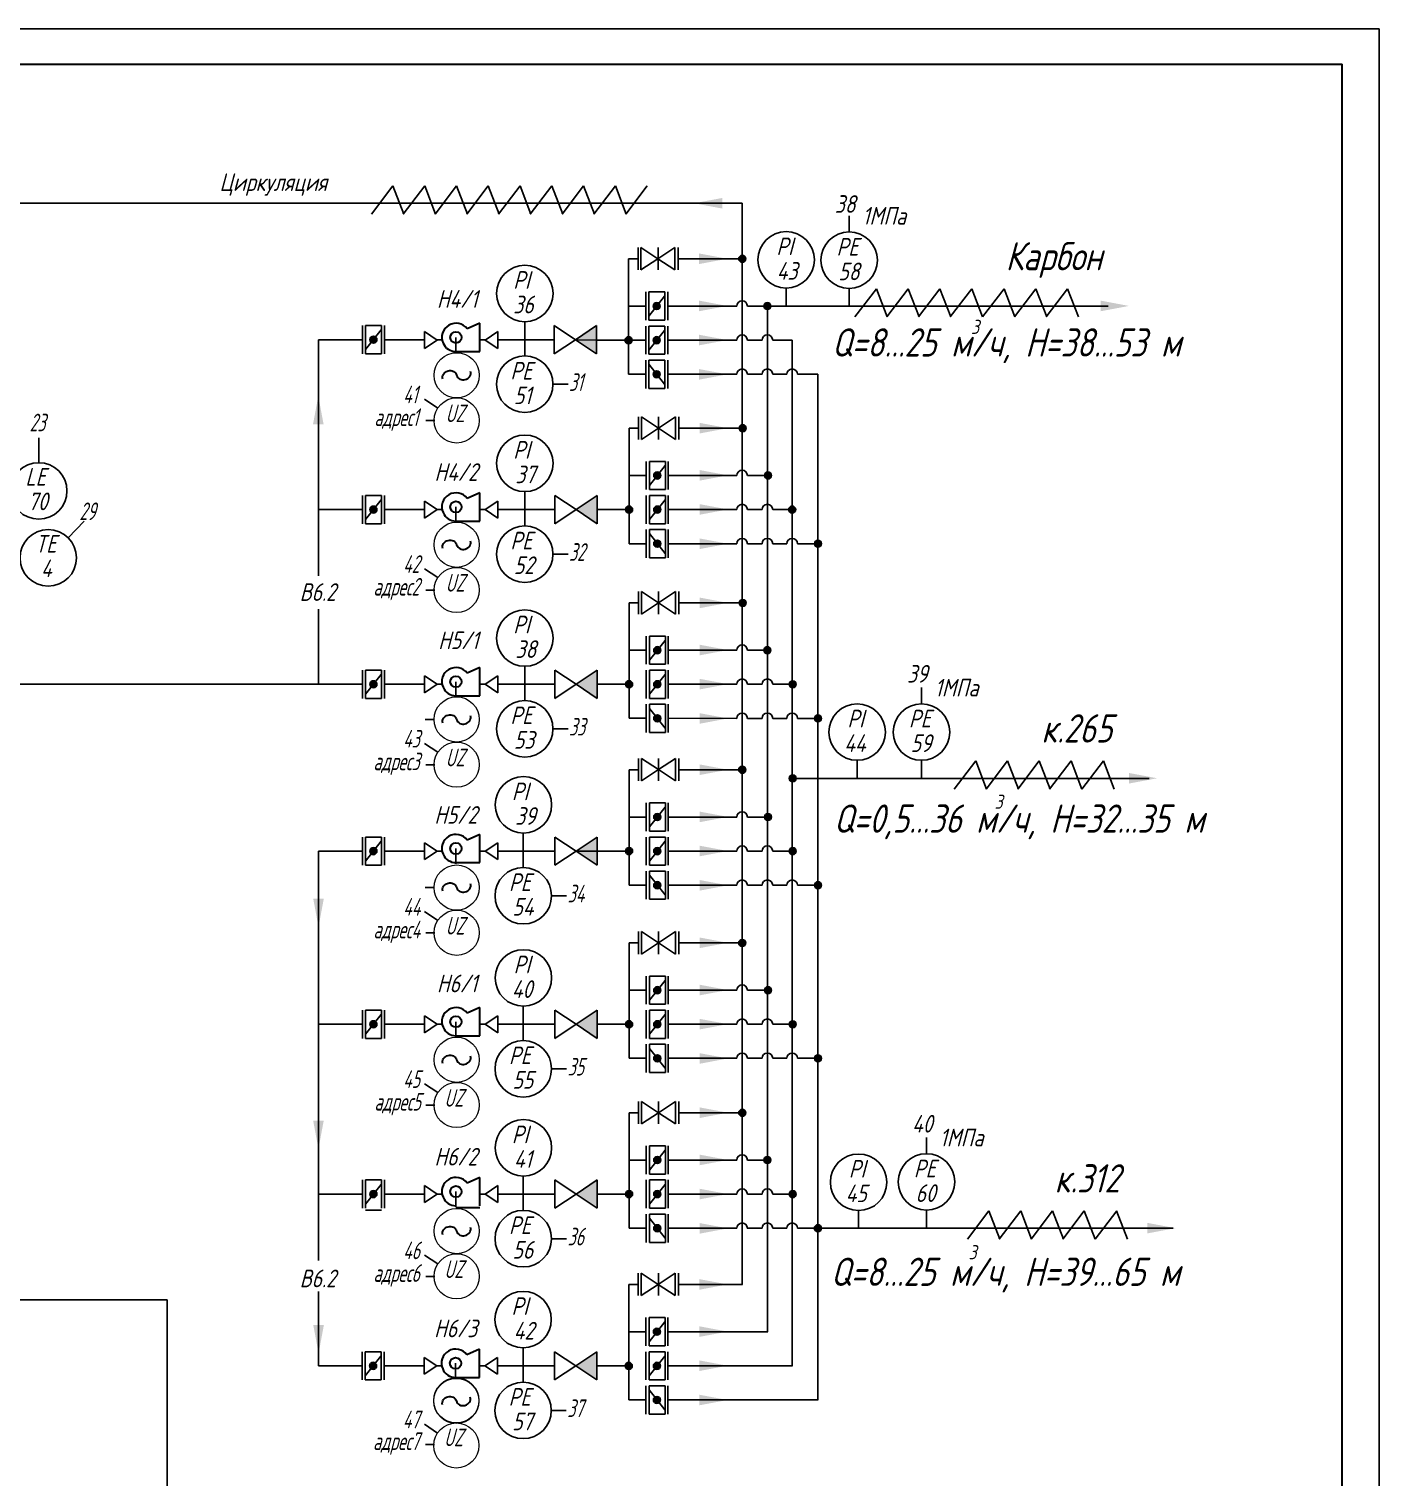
# Model space of a CAD drawing. Header units: millimetres. Extents: x 10 to 738, y -2285 to -236.
# Drawn here: x 476.6 to 667.8, y -441.4 to -236.4 of the extents above; entities that cross this region are included whole.
import ezdxf

# ---------------------------------------------------------------- set-up
doc = ezdxf.new("R2010")
doc.units = ezdxf.units.MM
doc.layers.add('MAIN', color=7, linetype='Continuous', lineweight=50)
doc.layers.add('тонкие', color=7, linetype='Continuous', lineweight=20)
doc.styles.add('GOST тип А', font='GOST_A.TTF', dxfattribs={"oblique": 15})
doc.styles.get("Standard").update_dxf_attribs({"font": 'GOST_A.TTF', "oblique": 15})

msp = doc.modelspace()

# ---------------------------------------------------------------- hatches: boundary and pattern name
at = {"lineweight": -3}
h = msp.add_hatch(color=7, dxfattribs=at)
edge = h.paths.add_edge_path()
edge.add_arc((577.6, -268.93), 0.5, 0, 360)
h = msp.add_hatch(color=7, dxfattribs=at)
edge = h.paths.add_edge_path()
edge.add_arc((565.49, -275.62), 0.5, 0, 360)
h = msp.add_hatch(color=7, dxfattribs=at)
edge = h.paths.add_edge_path()
edge.add_arc((581.17, -275.62), 0.5, 0, 360)
for points in [[(553.98, -280.38), (556.98, -278.38), (556.98, -282.38)], [(554.07, -304.44), (557.07, -302.44), (557.07, -306.44)], [(554.07, -329.18), (557.07, -327.18), (557.07, -331.18)], [(554.07, -352.81), (557.07, -350.81), (557.07, -354.81)], [(554.07, -377.33), (557.07, -375.33), (557.07, -379.33)], [(554.07, -401.38), (557.07, -399.38), (557.07, -403.38)], [(554.02, -425.7), (557.02, -423.7), (557.02, -427.7)]]:
    msp.add_hatch(color=7).paths.add_polyline_path(points)
h = msp.add_hatch(color=7, dxfattribs=at)
edge = h.paths.add_edge_path()
edge.add_arc((525.37, -280.38), 0.5, 0, 360)
h = msp.add_hatch(color=7, dxfattribs=at)
edge = h.paths.add_edge_path()
edge.add_arc((561.5, -280.45), 0.5, 0, 360)
h = msp.add_hatch(color=7, dxfattribs=at)
edge = h.paths.add_edge_path()
edge.add_arc((565.49, -280.45), 0.5, 0, 360)
h = msp.add_hatch(color=7, dxfattribs=at)
edge = h.paths.add_edge_path()
edge.add_arc((565.49, -285.28), 0.5, 0, 360)
h = msp.add_hatch(color=7, dxfattribs=at)
edge = h.paths.add_edge_path()
edge.add_arc((577.68, -292.92), 0.5, 0, 360)
h = msp.add_hatch(color=7, dxfattribs=at)
edge = h.paths.add_edge_path()
edge.add_arc((565.57, -299.61), 0.5, 0, 360)
h = msp.add_hatch(color=7, dxfattribs=at)
edge = h.paths.add_edge_path()
edge.add_arc((581.25, -299.61), 0.5, 0, 360)
h = msp.add_hatch(color=7, dxfattribs=at)
edge = h.paths.add_edge_path()
edge.add_arc((525.37, -304.44), 0.5, 0, 360)
h = msp.add_hatch(color=7, dxfattribs=at)
edge = h.paths.add_edge_path()
edge.add_arc((561.58, -304.44), 0.5, 0, 360)
h = msp.add_hatch(color=7, dxfattribs=at)
edge = h.paths.add_edge_path()
edge.add_arc((565.57, -304.44), 0.5, 0, 360)
h = msp.add_hatch(color=7, dxfattribs=at)
edge = h.paths.add_edge_path()
edge.add_arc((584.68, -304.44), 0.5, 0, 360)
h = msp.add_hatch(color=7, dxfattribs=at)
edge = h.paths.add_edge_path()
edge.add_arc((565.57, -309.27), 0.5, 0, 360)
h = msp.add_hatch(color=7, dxfattribs=at)
edge = h.paths.add_edge_path()
edge.add_arc((588.33, -309.27), 0.5, 0, 360)
h = msp.add_hatch(color=7, dxfattribs=at)
edge = h.paths.add_edge_path()
edge.add_arc((577.68, -317.66), 0.5, 0, 360)
h = msp.add_hatch(color=7, dxfattribs=at)
edge = h.paths.add_edge_path()
edge.add_arc((565.57, -324.35), 0.5, 0, 360)
h = msp.add_hatch(color=7, dxfattribs=at)
edge = h.paths.add_edge_path()
edge.add_arc((581.17, -324.35), 0.5, 0, 360)
h = msp.add_hatch(color=7, dxfattribs=at)
edge = h.paths.add_edge_path()
edge.add_arc((525.37, -329.17), 0.5, 0, 360)
h = msp.add_hatch(color=7, dxfattribs=at)
edge = h.paths.add_edge_path()
edge.add_arc((561.58, -329.17), 0.5, 0, 360)
h = msp.add_hatch(color=7, dxfattribs=at)
edge = h.paths.add_edge_path()
edge.add_arc((565.57, -329.17), 0.5, 0, 360)
h = msp.add_hatch(color=7, dxfattribs=at)
edge = h.paths.add_edge_path()
edge.add_arc((584.76, -329.18), 0.5, 0, 360)
h = msp.add_hatch(color=7, dxfattribs=at)
edge = h.paths.add_edge_path()
edge.add_arc((565.57, -334), 0.5, 0, 360)
h = msp.add_hatch(color=7, dxfattribs=at)
edge = h.paths.add_edge_path()
edge.add_arc((588.33, -334.01), 0.5, 0, 360)
h = msp.add_hatch(color=7, dxfattribs=at)
edge = h.paths.add_edge_path()
edge.add_arc((577.6, -341.29), 0.5, 0, 360)
h = msp.add_hatch(color=7, dxfattribs=at)
edge = h.paths.add_edge_path()
edge.add_arc((584.76, -342.5), 0.5, 0, 360)
h = msp.add_hatch(color=7, dxfattribs=at)
edge = h.paths.add_edge_path()
edge.add_arc((565.57, -347.98), 0.5, 0, 360)
h = msp.add_hatch(color=7, dxfattribs=at)
edge = h.paths.add_edge_path()
edge.add_arc((581.25, -347.98), 0.5, 0, 360)
h = msp.add_hatch(color=7, dxfattribs=at)
edge = h.paths.add_edge_path()
edge.add_arc((525.37, -352.81), 0.5, 0, 360)
h = msp.add_hatch(color=7, dxfattribs=at)
edge = h.paths.add_edge_path()
edge.add_arc((561.58, -352.81), 0.5, 0, 360)
h = msp.add_hatch(color=7, dxfattribs=at)
edge = h.paths.add_edge_path()
edge.add_arc((565.57, -352.81), 0.5, 0, 360)
h = msp.add_hatch(color=7, dxfattribs=at)
edge = h.paths.add_edge_path()
edge.add_arc((584.76, -352.81), 0.5, 0, 360)
h = msp.add_hatch(color=7, dxfattribs=at)
edge = h.paths.add_edge_path()
edge.add_arc((565.57, -357.63), 0.5, 0, 360)
h = msp.add_hatch(color=7, dxfattribs=at)
edge = h.paths.add_edge_path()
edge.add_arc((588.33, -357.64), 0.5, 0, 360)
h = msp.add_hatch(color=7, dxfattribs=at)
edge = h.paths.add_edge_path()
edge.add_arc((577.6, -365.81), 0.5, 0, 360)
h = msp.add_hatch(color=7, dxfattribs=at)
edge = h.paths.add_edge_path()
edge.add_arc((565.57, -372.5), 0.5, 0, 360)
h = msp.add_hatch(color=7, dxfattribs=at)
edge = h.paths.add_edge_path()
edge.add_arc((581.25, -372.5), 0.5, 0, 360)
h = msp.add_hatch(color=7, dxfattribs=at)
edge = h.paths.add_edge_path()
edge.add_arc((525.37, -377.32), 0.5, 0, 360)
h = msp.add_hatch(color=7, dxfattribs=at)
edge = h.paths.add_edge_path()
edge.add_arc((561.58, -377.32), 0.5, 0, 360)
h = msp.add_hatch(color=7, dxfattribs=at)
edge = h.paths.add_edge_path()
edge.add_arc((565.57, -377.32), 0.5, 0, 360)
h = msp.add_hatch(color=7, dxfattribs=at)
edge = h.paths.add_edge_path()
edge.add_arc((584.76, -377.33), 0.5, 0, 360)
h = msp.add_hatch(color=7, dxfattribs=at)
edge = h.paths.add_edge_path()
edge.add_arc((565.57, -382.15), 0.5, 0, 360)
h = msp.add_hatch(color=7, dxfattribs=at)
edge = h.paths.add_edge_path()
edge.add_arc((588.33, -382.15), 0.5, 0, 360)
h = msp.add_hatch(color=7, dxfattribs=at)
edge = h.paths.add_edge_path()
edge.add_arc((577.6, -389.87), 0.5, 0, 360)
h = msp.add_hatch(color=7, dxfattribs=at)
edge = h.paths.add_edge_path()
edge.add_arc((565.57, -396.55), 0.5, 0, 360)
h = msp.add_hatch(color=7, dxfattribs=at)
edge = h.paths.add_edge_path()
edge.add_arc((581.17, -396.55), 0.5, 0, 360)
h = msp.add_hatch(color=7, dxfattribs=at)
edge = h.paths.add_edge_path()
edge.add_arc((525.37, -401.38), 0.5, 0, 360)
h = msp.add_hatch(color=7, dxfattribs=at)
edge = h.paths.add_edge_path()
edge.add_arc((561.58, -401.38), 0.5, 0, 360)
h = msp.add_hatch(color=7, dxfattribs=at)
edge = h.paths.add_edge_path()
edge.add_arc((565.57, -401.38), 0.5, 0, 360)
h = msp.add_hatch(color=7, dxfattribs=at)
edge = h.paths.add_edge_path()
edge.add_arc((584.76, -401.38), 0.5, 0, 360)
h = msp.add_hatch(color=7, dxfattribs=at)
edge = h.paths.add_edge_path()
edge.add_arc((565.57, -406.21), 0.5, 0, 360)
h = msp.add_hatch(color=7, dxfattribs=at)
edge = h.paths.add_edge_path()
edge.add_arc((588.32, -406.21), 0.5, 0, 360)
h = msp.add_hatch(color=7, dxfattribs=at)
edge = h.paths.add_edge_path()
edge.add_arc((565.52, -420.87), 0.5, 0, 360)
h = msp.add_hatch(color=7, dxfattribs=at)
edge = h.paths.add_edge_path()
edge.add_arc((525.32, -425.7), 0.5, 0, 360)
h = msp.add_hatch(color=7, dxfattribs=at)
edge = h.paths.add_edge_path()
edge.add_arc((561.54, -425.7), 0.5, 0, 360)
h = msp.add_hatch(color=7, dxfattribs=at)
edge = h.paths.add_edge_path()
edge.add_arc((565.52, -425.7), 0.5, 0, 360)
h = msp.add_hatch(color=7, dxfattribs=at)
edge = h.paths.add_edge_path()
edge.add_arc((565.52, -430.53), 0.5, 0, 360)
at = {"layer": 'тонкие', "linetype": 'Continuous', "lineweight": 30}
for points in [[(574.79, -260.31), (574.79, -261.81), (570.79, -261.06)], [(574.79, -260.31), (574.79, -261.81), (570.79, -261.06)], [(571.5, -268.17), (571.5, -269.67), (575.5, -268.92)], [(571.5, -268.17), (571.5, -269.67), (575.5, -268.92)], [(571.5, -274.85), (571.5, -276.35), (575.5, -275.6)], [(571.5, -274.85), (571.5, -276.35), (575.5, -275.6)], [(628.39, -274.85), (628.39, -276.35), (632.39, -275.6)], [(628.39, -274.85), (628.39, -276.35), (632.39, -275.6)], [(571.5, -279.68), (571.5, -281.18), (575.5, -280.43)], [(571.5, -279.68), (571.5, -281.18), (575.5, -280.43)], [(571.5, -286.04), (571.5, -284.54), (575.5, -285.29)], [(571.5, -286.04), (571.5, -284.54), (575.5, -285.29)], [(516.81, -292.36), (518.31, -292.36), (517.56, -288.36)], [(571.58, -292.16), (571.58, -293.66), (575.58, -292.91)], [(571.58, -292.16), (571.58, -293.66), (575.58, -292.91)], [(571.58, -298.84), (571.58, -300.34), (575.58, -299.59)], [(571.58, -298.84), (571.58, -300.34), (575.58, -299.59)], [(571.58, -303.67), (571.58, -305.17), (575.58, -304.42)], [(571.58, -303.67), (571.58, -305.17), (575.58, -304.42)], [(571.58, -310.03), (571.58, -308.53), (575.58, -309.28)], [(571.58, -310.03), (571.58, -308.53), (575.58, -309.28)], [(571.58, -316.9), (571.58, -318.4), (575.58, -317.65)], [(571.58, -316.9), (571.58, -318.4), (575.58, -317.65)], [(571.58, -323.58), (571.58, -325.08), (575.58, -324.33)], [(571.58, -323.58), (571.58, -325.08), (575.58, -324.33)], [(571.58, -328.41), (571.58, -329.91), (575.58, -329.16)], [(571.58, -328.41), (571.58, -329.91), (575.58, -329.16)], [(571.58, -334.77), (571.58, -333.27), (575.58, -334.02)], [(571.58, -334.77), (571.58, -333.27), (575.58, -334.02)], [(571.58, -340.53), (571.58, -342.03), (575.58, -341.28)], [(571.58, -340.53), (571.58, -342.03), (575.58, -341.28)], [(632.38, -341.74), (632.38, -343.24), (636.38, -342.49)], [(632.38, -341.74), (632.38, -343.24), (636.38, -342.49)], [(571.58, -347.21), (571.58, -348.71), (575.58, -347.96)], [(571.58, -347.21), (571.58, -348.71), (575.58, -347.96)], [(571.58, -352.04), (571.58, -353.54), (575.58, -352.79)], [(571.58, -352.04), (571.58, -353.54), (575.58, -352.79)], [(571.58, -358.4), (571.58, -356.9), (575.58, -357.65)], [(571.58, -358.4), (571.58, -356.9), (575.58, -357.65)], [(516.84, -359.54), (518.34, -359.54), (517.59, -363.54)], [(571.58, -365.04), (571.58, -366.54), (575.58, -365.79)], [(571.58, -365.04), (571.58, -366.54), (575.58, -365.79)], [(571.58, -371.73), (571.58, -373.23), (575.58, -372.48)], [(571.58, -371.73), (571.58, -373.23), (575.58, -372.48)], [(571.58, -376.56), (571.58, -378.06), (575.58, -377.31)], [(571.58, -376.56), (571.58, -378.06), (575.58, -377.31)], [(571.58, -382.92), (571.58, -381.42), (575.58, -382.17)], [(571.58, -382.92), (571.58, -381.42), (575.58, -382.17)], [(571.58, -389.1), (571.58, -390.6), (575.58, -389.85)], [(571.58, -389.1), (571.58, -390.6), (575.58, -389.85)], [(516.83, -390.97), (518.33, -390.97), (517.58, -394.97)], [(571.58, -395.79), (571.58, -397.29), (575.58, -396.54)], [(571.58, -395.79), (571.58, -397.29), (575.58, -396.54)], [(571.58, -400.62), (571.58, -402.12), (575.58, -401.37)], [(571.58, -400.62), (571.58, -402.12), (575.58, -401.37)], [(571.58, -406.98), (571.58, -405.48), (575.58, -406.23)], [(571.58, -406.98), (571.58, -405.48), (575.58, -406.23)], [(634.97, -405.45), (634.97, -406.95), (638.97, -406.2)], [(634.97, -405.45), (634.97, -406.95), (638.97, -406.2)], [(571.53, -413.42), (571.53, -414.92), (575.53, -414.17)], [(571.53, -413.42), (571.53, -414.92), (575.53, -414.17)], [(516.85, -419.93), (518.35, -419.93), (517.6, -423.93)], [(571.53, -420.1), (571.53, -421.6), (575.53, -420.85)], [(571.53, -420.1), (571.53, -421.6), (575.53, -420.85)], [(571.53, -424.93), (571.53, -426.43), (575.53, -425.68)], [(571.53, -424.93), (571.53, -426.43), (575.53, -425.68)], [(571.53, -431.29), (571.53, -429.79), (575.53, -430.54)], [(571.53, -431.29), (571.53, -429.79), (575.53, -430.54)]]:
    msp.add_hatch(color=7, dxfattribs=at).paths.add_polyline_path(points)

# ---------------------------------------------------------------- linework, layer by layer
at = {"color": 7}
for p, q in [((9.92, -236.38), (667.81, -236.38)), ((667.81, -236.38), (667.81, -549.61)), ((528.14, -258.6), (525.09, -262.6)), ((528.14, -258.6), (529.68, -262.6)), ((532.64, -258.6), (529.59, -262.6)), ((532.64, -258.6), (534.18, -262.6)), ((537.14, -258.6), (534.09, -262.6)), ((537.14, -258.6), (538.68, -262.6)), ((541.64, -258.6), (538.59, -262.6)), ((541.64, -258.6), (543.18, -262.6)), ((546.14, -258.6), (543.09, -262.6)), ((546.14, -258.6), (547.68, -262.6)), ((550.64, -258.6), (547.59, -262.6)), ((550.64, -258.6), (552.18, -262.6)), ((555.14, -258.6), (552.09, -262.6)), ((555.14, -258.6), (556.68, -262.6)), ((559.64, -258.6), (556.59, -262.6)), ((559.64, -258.6), (561.18, -262.6)), ((564.14, -258.6), (561.1, -262.6)), ((530.66, -261.06), (376.9, -261.06)), ((577.6, -261.06), (549.82, -261.06)), ((556.89, -261.06), (556.81, -261.06)), ((577.6, -269.29), (577.6, -261.06)), ((592.76, -265.13), (592.76, -262.82)), ((561.5, -275.62), (561.5, -268.93)), ((562.85, -268.93), (561.5, -268.93)), ((568.54, -268.93), (577.6, -268.93)), ((577.6, -269.29), (577.6, -414.18)), ((596.62, -273.16), (593.57, -277.16)), ((596.62, -273.16), (598.15, -277.16)), ((601.12, -273.16), (598.07, -277.16)), ((601.12, -273.16), (602.65, -277.16)), ((605.62, -273.16), (602.57, -277.16)), ((605.62, -273.16), (607.15, -277.16)), ((610.12, -273.16), (607.07, -277.16)), ((610.12, -273.16), (611.66, -277.16)), ((614.7, -273.16), (611.66, -277.16)), ((614.7, -273.16), (616.24, -277.16)), ((619.2, -273.16), (616.16, -277.16)), ((619.2, -273.16), (620.74, -277.16)), ((623.7, -273.16), (620.66, -277.16)), ((623.7, -273.16), (625.24, -277.16)), ((561.5, -285.28), (561.5, -275.62)), ((561.5, -275.62), (563.94, -275.62)), ((567.05, -275.62), (576.84, -275.62)), ((578.34, -275.62), (581.17, -275.62)), ((581.17, -275.62), (629.45, -275.62)), ((581.17, -276.12), (581.17, -420.87)), ((523.82, -280.38), (517.57, -280.38)), ((517.57, -313.84), (517.57, -280.38)), ((531.13, -280.38), (526.93, -280.38)), ((531.13, -280.38), (532.59, -280.38)), ((535.07, -280.38), (534.31, -280.38)), ((537.06, -280.06), (537.06, -282.22)), ((541.26, -280.38), (540.46, -280.38)), ((541.07, -280.38), (541.26, -280.38)), ((550.98, -280.38), (542.98, -280.38)), ((542.98, -280.38), (550.98, -280.38)), ((546.8, -282.69), (546.8, -280.38)), ((553.98, -280.38), (556.98, -280.45)), ((563.94, -280.45), (556.98, -280.45)), ((576.84, -280.45), (567.05, -280.45)), ((580.42, -280.45), (578.34, -280.45)), ((581.92, -280.45), (584.68, -280.45)), ((584.68, -280.45), (584.68, -425.7)), ((550.8, -286.69), (552.93, -286.69)), ((561.5, -285.28), (563.93, -285.28)), ((567.05, -285.28), (576.84, -285.28)), ((578.34, -285.28), (580.42, -285.28)), ((581.92, -285.28), (583.93, -285.28)), ((585.43, -285.28), (588.33, -285.28)), ((588.33, -285.28), (588.33, -430.53)), ((534.49, -290.06), (532.62, -288.82)), ((532.78, -291.82), (534.06, -291.82)), ((561.58, -299.61), (561.58, -292.92)), ((562.93, -292.92), (561.58, -292.92)), ((568.62, -292.92), (577.68, -292.92)), ((561.58, -309.27), (561.58, -299.61)), ((561.58, -299.61), (564.02, -299.61)), ((567.13, -299.61), (576.84, -299.61)), ((578.34, -299.61), (581.25, -299.61)), ((523.82, -304.44), (517.57, -304.44)), ((532.59, -304.44), (526.93, -304.44)), ((535.07, -304.44), (534.39, -304.44)), ((537.06, -304.07), (537.06, -306.23)), ((541.18, -304.44), (540.46, -304.44)), ((541.07, -304.44), (541.18, -304.44)), ((551.07, -304.44), (542.98, -304.44)), ((542.98, -304.44), (551.07, -304.44)), ((557.07, -304.44), (559.32, -304.44)), ((561.58, -304.44), (557.07, -304.44)), ((576.84, -304.44), (567.13, -304.44)), ((578.34, -304.44), (580.42, -304.44)), ((581.92, -304.44), (584.68, -304.44)), ((561.58, -309.27), (564.02, -309.27)), ((567.13, -309.27), (576.84, -309.27)), ((578.34, -309.27), (580.42, -309.27)), ((581.92, -309.27), (583.93, -309.27)), ((585.43, -309.27), (588.33, -309.27)), ((550.8, -310.75), (552.93, -310.75)), ((534.49, -314.06), (532.62, -312.83)), ((532.78, -315.83), (534.06, -315.83)), ((561.58, -324.35), (561.58, -317.66)), ((562.93, -317.66), (561.58, -317.66)), ((568.62, -317.66), (577.68, -317.66)), ((517.57, -329.18), (517.57, -318.53)), ((561.58, -334), (561.58, -324.35)), ((561.58, -324.35), (564.02, -324.35)), ((567.13, -324.35), (576.84, -324.35)), ((578.34, -324.35), (581.25, -324.35)), ((437.97, -329.18), (499.02, -329.18)), ((523.82, -329.18), (517.57, -329.18)), ((532.59, -329.18), (526.93, -329.18)), ((535.07, -329.18), (534.39, -329.18)), ((535.07, -329.18), (534.39, -329.18)), ((537.06, -328.81), (537.06, -330.96)), ((541.18, -329.18), (540.46, -329.18)), ((541.18, -329.18), (540.46, -329.18)), ((541.07, -329.18), (541.18, -329.18)), ((541.07, -329.18), (541.18, -329.18)), ((551.07, -329.18), (542.98, -329.18)), ((542.98, -329.18), (551.07, -329.18)), ((557.07, -329.18), (559.32, -329.18)), ((561.58, -329.18), (557.07, -329.18)), ((576.84, -329.18), (567.13, -329.18)), ((580.42, -329.18), (578.34, -329.18)), ((584.76, -329.18), (581.92, -329.18)), ((603, -331.95), (603, -329.64)), ((533.96, -334.16), (532.71, -334.16)), ((561.58, -334), (564.02, -334)), ((567.13, -334), (576.84, -334.01)), ((578.34, -334.01), (580.42, -334.01)), ((581.92, -334.01), (583.93, -334.01)), ((585.43, -334.01), (588.33, -334.01)), ((550.8, -335.49), (552.93, -335.49)), ((534.49, -338.8), (532.62, -337.56)), ((610.68, -340.04), (607.64, -344.04)), ((610.68, -340.04), (612.22, -344.04)), ((615.18, -340.04), (612.14, -344.04)), ((615.18, -340.04), (616.72, -344.04)), ((619.68, -340.04), (616.64, -344.04)), ((619.68, -340.04), (621.22, -344.04)), ((624.18, -340.04), (621.14, -344.04)), ((624.18, -340.04), (625.72, -344.04)), ((628.77, -340.04), (625.72, -344.04)), ((628.77, -340.04), (630.31, -344.04)), ((532.78, -340.57), (534.06, -340.57)), ((561.58, -347.98), (561.58, -341.29)), ((562.93, -341.29), (561.58, -341.29)), ((568.62, -341.29), (577.68, -341.29)), ((584.76, -342.5), (635.23, -342.5)), ((561.58, -357.63), (561.58, -347.98)), ((561.58, -347.98), (564.02, -347.98)), ((567.13, -347.98), (576.84, -347.98)), ((578.34, -347.98), (581.25, -347.98)), ((537.06, -352.44), (537.06, -354.59)), ((521.9, -352.81), (517.57, -352.81)), ((517.57, -381.83), (517.57, -352.81)), ((523.82, -352.81), (521.85, -352.81)), ((532.59, -352.81), (526.93, -352.81)), ((535.07, -352.81), (534.39, -352.81)), ((535.07, -352.81), (534.39, -352.81)), ((541.18, -352.81), (540.46, -352.81)), ((541.18, -352.81), (540.46, -352.81)), ((541.07, -352.81), (541.18, -352.81)), ((541.07, -352.81), (541.18, -352.81)), ((551.07, -352.81), (542.98, -352.81)), ((557.07, -352.81), (559.32, -352.81)), ((561.58, -352.81), (557.07, -352.81)), ((576.84, -352.81), (567.13, -352.81)), ((580.42, -352.81), (578.34, -352.81)), ((584.76, -352.81), (581.92, -352.81)), ((533.96, -357.97), (532.71, -357.97)), ((561.58, -357.63), (564.02, -357.63)), ((567.13, -357.63), (576.84, -357.64)), ((578.34, -357.64), (580.42, -357.64)), ((581.92, -357.64), (583.93, -357.64)), ((585.43, -357.64), (588.33, -357.64)), ((550.6, -359.12), (552.73, -359.12)), ((534.49, -362.61), (532.62, -361.37)), ((532.78, -364.37), (534.06, -364.37)), ((561.58, -372.5), (561.58, -365.81)), ((562.93, -365.81), (561.58, -365.81)), ((568.62, -365.81), (577.68, -365.81)), ((561.58, -382.15), (561.58, -372.5)), ((561.58, -372.5), (564.02, -372.5)), ((567.13, -372.5), (576.84, -372.5)), ((578.34, -372.5), (581.25, -372.5)), ((522.25, -377.33), (517.57, -377.33)), ((517.57, -410.79), (517.57, -377.33)), ((523.82, -377.33), (521.85, -377.33)), ((532.59, -377.33), (526.93, -377.33)), ((535.07, -377.33), (534.39, -377.33)), ((535.07, -377.33), (534.39, -377.33)), ((537.06, -376.96), (537.06, -379.11)), ((541.18, -377.33), (540.46, -377.33)), ((541.18, -377.33), (540.46, -377.33)), ((541.07, -377.33), (541.18, -377.33)), ((541.07, -377.33), (541.18, -377.33)), ((551.07, -377.33), (542.98, -377.33)), ((542.98, -377.33), (551.07, -377.33)), ((557.07, -377.33), (559.32, -377.33)), ((561.58, -377.33), (557.07, -377.33)), ((576.84, -377.33), (567.13, -377.33)), ((580.42, -377.33), (578.34, -377.33)), ((581.92, -377.33), (584.76, -377.33)), ((561.58, -382.15), (564.02, -382.15)), ((567.13, -382.15), (576.84, -382.15)), ((578.34, -382.15), (580.42, -382.15)), ((581.92, -382.15), (583.93, -382.15)), ((585.43, -382.15), (588.33, -382.15)), ((550.6, -383.64), (552.73, -383.64)), ((534.49, -387), (532.62, -385.77)), ((532.78, -388.77), (534.06, -388.77)), ((561.58, -396.55), (561.58, -389.87)), ((562.93, -389.87), (561.58, -389.87)), ((568.62, -389.87), (577.68, -389.87)), ((603.71, -395.66), (603.71, -393.35)), ((561.58, -406.21), (561.58, -396.55)), ((561.58, -396.55), (564.02, -396.55)), ((567.13, -396.55), (576.84, -396.55)), ((578.34, -396.55), (581.25, -396.55)), ((522.25, -401.38), (517.57, -401.38)), ((523.82, -401.38), (521.85, -401.38)), ((532.59, -401.38), (526.93, -401.38)), ((535.07, -401.38), (534.39, -401.38)), ((535.07, -401.38), (534.39, -401.38)), ((537.06, -401.02), (537.06, -403.17)), ((541.18, -401.38), (540.46, -401.38)), ((541.18, -401.38), (540.46, -401.38)), ((541.07, -401.38), (541.18, -401.38)), ((541.07, -401.38), (541.18, -401.38)), ((551.07, -401.38), (542.98, -401.38)), ((542.98, -401.38), (551.07, -401.38)), ((557.07, -401.38), (559.32, -401.38)), ((561.58, -401.38), (557.07, -401.38)), ((576.84, -401.38), (567.13, -401.38)), ((580.42, -401.38), (578.34, -401.38)), ((584.76, -401.38), (581.92, -401.38)), ((612.56, -403.76), (609.51, -407.76)), ((612.56, -403.76), (614.1, -407.76)), ((617.06, -403.76), (614.01, -407.76)), ((617.06, -403.76), (618.6, -407.76)), ((621.56, -403.76), (618.51, -407.76)), ((621.56, -403.76), (623.1, -407.76)), ((626.06, -403.76), (623.01, -407.76)), ((626.06, -403.76), (627.6, -407.76)), ((630.65, -403.76), (627.6, -407.76)), ((630.64, -403.76), (632.18, -407.76)), ((550.6, -407.69), (552.73, -407.69)), ((561.58, -406.21), (564.02, -406.21)), ((567.13, -406.21), (576.84, -406.21)), ((578.32, -406.21), (580.42, -406.21)), ((581.92, -406.21), (583.93, -406.21)), ((585.43, -406.21), (588.32, -406.21)), ((588.32, -406.21), (638.64, -406.21)), ((534.49, -411.26), (532.62, -410.03)), ((532.78, -413.03), (534.06, -413.03)), ((561.54, -420.87), (561.54, -414.18)), ((562.88, -414.18), (561.54, -414.18)), ((568.58, -414.18), (577.63, -414.18)), ((517.61, -415.16), (517.61, -425.7)), ((561.54, -430.53), (561.54, -420.87)), ((561.54, -420.87), (563.97, -420.87)), ((567.09, -420.87), (581.21, -420.87)), ((520.01, -425.7), (517.61, -425.7)), ((517.61, -425.7), (523.77, -425.7)), ((523.77, -425.7), (521.81, -425.7)), ((532.55, -425.7), (526.89, -425.7)), ((535.02, -425.7), (534.35, -425.7)), ((535.02, -425.7), (534.35, -425.7)), ((537.01, -425.33), (537.01, -427.49)), ((541.13, -425.7), (540.41, -425.7)), ((541.13, -425.7), (540.41, -425.7)), ((541.02, -425.7), (541.13, -425.7)), ((541.02, -425.7), (541.13, -425.7)), ((551.02, -425.7), (542.93, -425.7)), ((557.02, -425.7), (559.27, -425.7)), ((561.54, -425.7), (557.02, -425.7)), ((584.72, -425.7), (567.09, -425.7)), ((561.54, -430.53), (563.97, -430.53)), ((567.09, -430.53), (588.37, -430.53)), ((550.56, -432.01), (552.68, -432.01)), ((534.44, -435.22), (532.58, -433.98)), ((532.73, -436.84), (534.02, -436.84))]:
    msp.add_line(p, q, dxfattribs=at)
at = {"color": 7, "lineweight": 30}
for p in [(29.92, -241.38), (662.58, -544.63)]:
    msp.add_line(p, (662.58, -241.38), dxfattribs=at)
for p, q in [((530.66, -261.06), (549.82, -261.06)), ((477.96, -297.8), (477.96, -294.28)), ((482.11, -308.42), (484.4, -306.09)), ((517.57, -318.53), (517.57, -320.51)), ((499.02, -329.18), (517.57, -329.18)), ((463.38, -416.37), (496.14, -416.37)), ((496.14, -416.37), (496.14, -451.99))]:
    msp.add_line(p, q)
at = {"color": 7, "lineweight": -3}
for p, q in [((562.85, -270.51), (562.85, -267.33)), ((563.26, -267.31), (563.26, -270.51)), ((563.26, -267.31), (565.66, -268.91)), ((568.06, -267.31), (565.66, -268.91)), ((565.69, -267.31), (565.69, -270.51)), ((568.06, -267.31), (568.06, -270.51)), ((568.54, -270.51), (568.54, -267.33)), ((565.66, -268.91), (563.26, -270.51)), ((565.66, -268.91), (568.06, -270.51)), ((563.94, -277.62), (563.94, -273.62)), ((564.38, -277.62), (564.38, -273.62)), ((564.38, -273.62), (566.64, -273.62)), ((566.64, -273.62), (564.38, -273.62)), ((564.38, -273.62), (565.42, -273.62)), ((564.38, -277.03), (566.59, -274.23)), ((566.64, -277.62), (566.64, -273.62)), ((567.05, -277.62), (567.05, -273.62)), ((583.83, -273.07), (583.83, -275.62)), ((592.75, -273.13), (592.75, -275.68)), ((523.82, -282.38), (523.82, -278.38)), ((524.26, -282.38), (524.26, -278.38)), ((524.26, -278.38), (526.51, -278.38)), ((526.51, -278.38), (524.26, -278.38)), ((524.26, -278.38), (525.3, -278.38)), ((526.51, -282.38), (526.51, -278.38)), ((526.93, -282.38), (526.93, -278.38)), ((546.8, -277.83), (546.8, -280.38)), ((550.98, -282.38), (550.98, -278.38)), ((553.98, -280.38), (550.98, -278.38)), ((553.98, -280.38), (556.98, -278.38)), ((556.98, -282.38), (556.98, -278.38)), ((563.94, -282.45), (563.94, -278.45)), ((564.38, -277.62), (566.64, -277.62)), ((564.38, -282.45), (564.38, -278.45)), ((564.38, -278.45), (566.64, -278.45)), ((566.64, -278.45), (564.38, -278.45)), ((564.38, -278.45), (565.42, -278.45)), ((566.64, -282.45), (566.64, -278.45)), ((567.05, -282.45), (567.05, -278.45)), ((524.26, -281.79), (526.47, -278.99)), ((532.59, -281.63), (532.59, -279.23)), ((534.39, -280.43), (532.59, -279.23)), ((532.59, -281.63), (534.39, -280.43)), ((541.18, -280.43), (542.98, -279.23)), ((542.98, -281.63), (541.18, -280.43)), ((542.98, -281.63), (542.98, -279.23)), ((550.98, -282.38), (553.98, -280.38)), ((556.98, -282.38), (553.98, -280.38)), ((564.38, -281.86), (566.59, -279.06)), ((524.26, -282.38), (526.51, -282.38)), ((564.38, -282.45), (566.64, -282.45)), ((563.94, -283.27), (563.93, -287.27)), ((564.38, -283.27), (564.38, -287.27)), ((564.38, -283.27), (566.63, -283.27)), ((564.38, -283.86), (566.59, -286.66)), ((566.63, -283.27), (566.63, -287.27)), ((567.05, -283.27), (567.05, -287.27)), ((564.38, -287.27), (566.63, -287.27)), ((566.63, -287.27), (564.38, -287.27)), ((564.38, -287.27), (565.42, -287.27)), ((562.93, -294.5), (562.93, -291.32)), ((563.34, -291.3), (563.34, -294.5)), ((563.34, -291.3), (565.74, -292.9)), ((565.74, -292.9), (563.34, -294.5)), ((568.14, -291.3), (565.74, -292.9)), ((565.74, -292.9), (568.14, -294.5)), ((565.77, -291.3), (565.77, -294.5)), ((568.14, -291.3), (568.14, -294.5)), ((568.62, -294.5), (568.62, -291.32)), ((564.02, -301.61), (564.02, -297.61)), ((564.46, -301.61), (564.46, -297.61)), ((564.46, -297.61), (566.72, -297.61)), ((566.72, -297.61), (564.46, -297.61)), ((564.46, -297.61), (565.5, -297.61)), ((564.46, -301.02), (566.68, -298.22)), ((566.72, -301.61), (566.72, -297.61)), ((567.13, -301.61), (567.13, -297.61)), ((523.82, -306.44), (523.82, -302.44)), ((524.26, -306.44), (524.26, -302.44)), ((524.26, -302.44), (526.51, -302.44)), ((526.51, -302.44), (524.26, -302.44)), ((524.26, -302.44), (525.3, -302.44)), ((524.26, -305.85), (526.47, -303.05)), ((526.51, -306.44), (526.51, -302.44)), ((526.93, -306.44), (526.93, -302.44)), ((532.59, -305.64), (532.59, -303.24)), ((534.39, -304.44), (532.59, -303.24)), ((541.18, -304.44), (542.98, -303.24)), ((542.98, -305.64), (542.98, -303.24)), ((546.8, -301.89), (546.8, -306.75)), ((551.07, -306.44), (551.07, -302.44)), ((554.07, -304.44), (551.07, -302.44)), ((554.07, -304.44), (557.07, -302.44)), ((557.07, -306.44), (557.07, -302.44)), ((564.02, -306.44), (564.02, -302.44)), ((564.46, -301.61), (566.72, -301.61)), ((564.46, -306.44), (564.46, -302.44)), ((564.46, -302.44), (566.72, -302.44)), ((566.72, -302.44), (564.46, -302.44)), ((564.46, -302.44), (565.5, -302.44)), ((564.46, -305.85), (566.68, -303.05)), ((566.72, -306.44), (566.72, -302.44)), ((567.13, -306.44), (567.13, -302.44)), ((532.59, -305.64), (534.39, -304.44)), ((542.98, -305.64), (541.18, -304.44)), ((551.07, -306.44), (554.07, -304.44)), ((557.07, -306.44), (554.07, -304.44)), ((524.26, -306.44), (526.51, -306.44)), ((564.02, -307.26), (564.02, -311.26)), ((564.46, -306.44), (566.72, -306.44)), ((564.46, -307.26), (564.46, -311.26)), ((564.46, -307.26), (566.72, -307.26)), ((566.72, -307.26), (566.72, -311.26)), ((567.13, -307.26), (567.13, -311.26)), ((564.46, -307.85), (566.67, -310.65)), ((564.46, -311.26), (566.72, -311.26)), ((566.72, -311.26), (564.46, -311.26)), ((564.46, -311.26), (565.5, -311.26)), ((562.93, -319.24), (562.93, -316.06)), ((563.34, -316.04), (563.34, -319.24)), ((563.34, -316.04), (565.74, -317.64)), ((565.74, -317.64), (563.34, -319.24)), ((568.14, -316.04), (565.74, -317.64)), ((565.74, -317.64), (568.14, -319.24)), ((565.77, -316.04), (565.77, -319.24)), ((568.14, -316.04), (568.14, -319.24)), ((568.62, -319.24), (568.62, -316.06)), ((564.02, -326.35), (564.02, -322.35)), ((564.46, -326.35), (564.46, -322.35)), ((564.46, -322.35), (566.72, -322.35)), ((566.72, -322.35), (564.46, -322.35)), ((564.46, -322.35), (565.5, -322.35)), ((564.46, -325.76), (566.68, -322.96)), ((566.72, -326.35), (566.72, -322.35)), ((567.13, -326.35), (567.13, -322.35)), ((523.82, -331.18), (523.82, -327.18)), ((524.26, -331.18), (524.26, -327.18)), ((524.26, -327.18), (526.51, -327.18)), ((526.51, -327.18), (524.26, -327.18)), ((524.26, -327.18), (525.3, -327.18)), ((524.26, -330.59), (526.47, -327.79)), ((526.51, -331.18), (526.51, -327.18)), ((526.93, -331.18), (526.93, -327.18)), ((532.59, -330.38), (532.59, -327.98)), ((534.39, -329.18), (532.59, -327.98)), ((541.18, -329.18), (542.98, -327.98)), ((542.98, -330.38), (542.98, -327.98)), ((546.8, -326.63), (546.8, -331.49)), ((551.07, -331.18), (551.07, -327.18)), ((554.07, -329.18), (551.07, -327.18)), ((554.07, -329.18), (557.07, -327.18)), ((557.07, -331.18), (557.07, -327.18)), ((564.02, -331.18), (564.02, -327.18)), ((564.46, -326.35), (566.72, -326.35)), ((564.46, -331.18), (564.46, -327.18)), ((564.46, -327.18), (566.72, -327.18)), ((566.72, -327.18), (564.46, -327.18)), ((564.46, -327.18), (565.5, -327.18)), ((564.46, -330.59), (566.68, -327.79)), ((566.72, -331.18), (566.72, -327.18)), ((567.13, -331.18), (567.13, -327.18)), ((532.59, -330.38), (534.39, -329.18)), ((542.98, -330.38), (541.18, -329.18)), ((551.07, -331.18), (554.07, -329.18)), ((557.07, -331.18), (554.07, -329.18)), ((524.26, -331.18), (526.51, -331.18)), ((564.02, -332), (564.02, -336)), ((564.46, -331.18), (566.72, -331.18)), ((564.46, -332), (564.46, -336)), ((564.46, -332), (566.72, -332)), ((566.72, -332), (566.72, -336)), ((567.13, -332), (567.13, -336)), ((564.46, -332.59), (566.67, -335.39)), ((564.46, -336), (566.72, -336)), ((566.72, -336), (564.46, -336)), ((564.46, -336), (565.5, -336)), ((562.93, -342.87), (562.93, -339.69)), ((563.34, -339.67), (563.34, -342.87)), ((563.34, -339.67), (565.74, -341.27)), ((568.14, -339.67), (565.74, -341.27)), ((565.77, -339.67), (565.77, -342.87)), ((568.14, -339.67), (568.14, -342.87)), ((568.62, -342.87), (568.62, -339.69)), ((593.88, -339.95), (593.88, -342.5)), ((603, -339.95), (603, -342.5)), ((565.74, -341.27), (563.34, -342.87)), ((565.74, -341.27), (568.14, -342.87)), ((564.02, -349.98), (564.02, -345.98)), ((564.46, -349.98), (564.46, -345.98)), ((564.46, -345.98), (566.72, -345.98)), ((566.72, -345.98), (564.46, -345.98)), ((564.46, -345.98), (565.5, -345.98)), ((566.72, -349.98), (566.72, -345.98)), ((567.13, -349.98), (567.13, -345.98)), ((564.46, -349.39), (566.68, -346.59)), ((546.6, -350.26), (546.6, -355.12)), ((564.46, -349.98), (566.72, -349.98)), ((523.82, -354.81), (523.82, -350.81)), ((524.26, -354.81), (524.26, -350.81)), ((524.26, -350.81), (526.51, -350.81)), ((526.51, -350.81), (524.26, -350.81)), ((524.26, -350.81), (525.3, -350.81)), ((524.26, -354.22), (526.47, -351.42)), ((526.51, -354.81), (526.51, -350.81)), ((526.93, -354.81), (526.93, -350.81)), ((532.59, -354.01), (532.59, -351.61)), ((534.39, -352.81), (532.59, -351.61)), ((541.18, -352.81), (542.98, -351.61)), ((542.98, -354.01), (542.98, -351.61)), ((551.07, -354.81), (551.07, -350.81)), ((554.07, -352.81), (551.07, -350.81)), ((554.07, -352.81), (557.07, -350.81)), ((557.07, -354.81), (557.07, -350.81)), ((564.02, -354.81), (564.02, -350.81)), ((564.46, -354.81), (564.46, -350.81)), ((564.46, -350.81), (566.72, -350.81)), ((566.72, -350.81), (564.46, -350.81)), ((564.46, -350.81), (565.5, -350.81)), ((564.46, -354.22), (566.68, -351.42)), ((566.72, -354.81), (566.72, -350.81)), ((567.13, -354.81), (567.13, -350.81)), ((532.59, -354.01), (534.39, -352.81)), ((542.98, -354.01), (541.18, -352.81)), ((551.07, -354.81), (554.07, -352.81)), ((557.07, -354.81), (554.07, -352.81)), ((524.26, -354.81), (526.51, -354.81)), ((564.02, -355.63), (564.02, -359.63)), ((564.46, -354.81), (566.72, -354.81)), ((564.46, -355.63), (564.46, -359.63)), ((564.46, -355.63), (566.72, -355.63)), ((564.46, -356.22), (566.67, -359.02)), ((566.72, -355.63), (566.72, -359.63)), ((567.13, -355.63), (567.13, -359.63)), ((564.46, -359.63), (566.72, -359.63)), ((566.72, -359.63), (564.46, -359.63)), ((564.46, -359.63), (565.5, -359.63)), ((562.93, -367.39), (562.93, -364.21)), ((563.34, -364.19), (563.34, -367.39)), ((563.34, -364.19), (565.74, -365.79)), ((568.14, -364.19), (565.74, -365.79)), ((565.77, -364.19), (565.77, -367.39)), ((568.14, -364.19), (568.14, -367.39)), ((568.62, -367.39), (568.62, -364.21)), ((565.74, -365.79), (563.34, -367.39)), ((565.74, -365.79), (568.14, -367.39)), ((564.02, -374.5), (564.02, -370.5)), ((564.46, -374.5), (564.46, -370.5)), ((564.46, -370.5), (566.72, -370.5)), ((566.72, -370.5), (564.46, -370.5)), ((564.46, -370.5), (565.5, -370.5)), ((564.46, -373.91), (566.68, -371.11)), ((566.72, -374.5), (566.72, -370.5)), ((567.13, -374.5), (567.13, -370.5)), ((546.6, -374.77), (546.6, -379.64)), ((564.46, -374.5), (566.72, -374.5)), ((523.82, -379.33), (523.82, -375.33)), ((524.26, -379.33), (524.26, -375.33)), ((524.26, -375.33), (526.51, -375.33)), ((526.51, -375.33), (524.26, -375.33)), ((524.26, -375.33), (525.3, -375.33)), ((524.26, -378.73), (526.47, -375.94)), ((526.51, -379.33), (526.51, -375.33)), ((526.93, -379.33), (526.93, -375.33)), ((532.59, -378.53), (532.59, -376.13)), ((534.39, -377.33), (532.59, -376.13)), ((532.59, -378.53), (534.39, -377.33)), ((541.18, -377.33), (542.98, -376.13)), ((542.98, -378.53), (541.18, -377.33)), ((542.98, -378.53), (542.98, -376.13)), ((551.07, -379.33), (551.07, -375.33)), ((554.07, -377.33), (551.07, -375.33)), ((551.07, -379.33), (554.07, -377.33)), ((554.07, -377.33), (557.07, -375.33)), ((557.07, -379.33), (554.07, -377.33)), ((557.07, -379.33), (557.07, -375.33)), ((564.02, -379.33), (564.02, -375.33)), ((564.46, -379.33), (564.46, -375.33)), ((564.46, -375.33), (566.72, -375.33)), ((566.72, -375.33), (564.46, -375.33)), ((564.46, -375.33), (565.5, -375.33)), ((564.46, -378.73), (566.68, -375.94)), ((566.72, -379.33), (566.72, -375.33)), ((567.13, -379.33), (567.13, -375.33)), ((524.26, -379.33), (526.51, -379.33)), ((564.46, -379.33), (566.72, -379.33)), ((564.02, -380.15), (564.02, -384.15)), ((564.46, -380.15), (564.46, -384.15)), ((564.46, -380.15), (566.72, -380.15)), ((564.46, -380.74), (566.67, -383.54)), ((566.72, -380.15), (566.72, -384.15)), ((567.13, -380.15), (567.13, -384.15)), ((564.46, -384.15), (566.72, -384.15)), ((566.72, -384.15), (564.46, -384.15)), ((564.46, -384.15), (565.5, -384.15)), ((562.93, -391.45), (562.93, -388.27)), ((563.34, -388.25), (563.34, -391.45)), ((563.34, -388.25), (565.74, -389.85)), ((568.14, -388.25), (565.74, -389.85)), ((565.77, -388.25), (565.77, -391.45)), ((568.14, -388.25), (568.14, -391.45)), ((568.62, -391.45), (568.62, -388.27)), ((565.74, -389.85), (563.34, -391.45)), ((565.74, -389.85), (568.14, -391.45)), ((564.02, -398.56), (564.02, -394.56)), ((564.46, -398.56), (564.46, -394.56)), ((564.46, -394.56), (566.72, -394.56)), ((566.72, -394.56), (564.46, -394.56)), ((564.46, -394.56), (565.5, -394.56)), ((564.46, -397.97), (566.68, -395.17)), ((566.72, -398.56), (566.72, -394.56)), ((567.13, -398.56), (567.13, -394.56)), ((523.82, -403.38), (523.82, -399.38)), ((524.26, -403.38), (524.26, -399.38)), ((524.26, -399.38), (526.51, -399.38)), ((526.51, -399.38), (524.26, -399.38)), ((524.26, -399.38), (525.3, -399.38)), ((526.51, -403.38), (526.51, -399.38)), ((526.93, -403.38), (526.93, -399.38)), ((546.6, -398.83), (546.6, -403.69)), ((551.07, -403.38), (551.07, -399.38)), ((554.07, -401.38), (551.07, -399.38)), ((554.07, -401.38), (557.07, -399.38)), ((557.07, -403.38), (557.07, -399.38)), ((564.02, -403.38), (564.02, -399.38)), ((564.46, -398.56), (566.72, -398.56)), ((564.46, -403.38), (564.46, -399.38)), ((564.46, -399.38), (566.72, -399.38)), ((566.72, -399.38), (564.46, -399.38)), ((564.46, -399.38), (565.5, -399.38)), ((566.72, -403.38), (566.72, -399.38)), ((567.13, -403.38), (567.13, -399.38)), ((524.26, -402.79), (526.47, -400)), ((532.59, -402.58), (532.59, -400.18)), ((534.39, -401.38), (532.59, -400.18)), ((532.59, -402.58), (534.39, -401.38)), ((541.18, -401.38), (542.98, -400.18)), ((542.98, -402.58), (541.18, -401.38)), ((542.98, -402.58), (542.98, -400.18)), ((551.07, -403.38), (554.07, -401.38)), ((557.07, -403.38), (554.07, -401.38)), ((564.46, -402.79), (566.68, -400)), ((524.26, -403.64), (526.51, -403.64)), ((564.46, -403.38), (566.72, -403.38)), ((594.09, -403.7), (594.09, -406.25)), ((603.7, -403.66), (603.7, -406.21)), ((564.02, -404.21), (564.02, -408.21)), ((564.46, -404.21), (564.46, -408.21)), ((564.46, -404.21), (566.72, -404.21)), ((564.46, -404.8), (566.67, -407.6)), ((566.72, -404.21), (566.72, -408.21)), ((567.13, -404.21), (567.13, -408.21)), ((564.46, -408.21), (566.72, -408.21)), ((566.72, -408.21), (564.46, -408.21)), ((564.46, -408.21), (565.5, -408.21)), ((562.88, -415.76), (562.88, -412.58)), ((563.3, -412.56), (563.3, -415.76)), ((563.3, -412.56), (565.7, -414.16)), ((565.7, -414.16), (563.3, -415.76)), ((568.1, -412.56), (565.7, -414.16)), ((565.7, -414.16), (568.1, -415.76)), ((565.73, -412.56), (565.73, -415.76)), ((568.1, -412.56), (568.1, -415.76)), ((568.58, -415.76), (568.58, -412.58)), ((563.97, -422.87), (563.97, -418.87)), ((564.42, -422.87), (564.42, -418.87)), ((564.42, -418.87), (566.67, -418.87)), ((566.67, -418.87), (564.42, -418.87)), ((564.42, -418.87), (565.46, -418.87)), ((564.42, -422.28), (566.63, -419.48)), ((566.67, -422.87), (566.67, -418.87)), ((567.09, -422.87), (567.09, -418.87)), ((523.77, -427.7), (523.77, -423.7)), ((524.22, -427.7), (524.22, -423.7)), ((524.22, -423.7), (526.47, -423.7)), ((526.47, -423.7), (524.22, -423.7)), ((524.22, -423.7), (525.26, -423.7)), ((524.22, -427.11), (526.43, -424.31)), ((526.47, -427.7), (526.47, -423.7)), ((526.89, -427.7), (526.89, -423.7)), ((546.56, -423.15), (546.56, -428.01)), ((551.02, -427.7), (551.02, -423.7)), ((554.02, -425.7), (551.02, -423.7)), ((554.02, -425.7), (557.02, -423.7)), ((557.02, -427.7), (557.02, -423.7)), ((563.97, -427.7), (563.97, -423.7)), ((564.42, -422.87), (566.67, -422.87)), ((564.42, -427.7), (564.42, -423.7)), ((564.42, -423.7), (566.67, -423.7)), ((566.67, -423.7), (564.42, -423.7)), ((564.42, -423.7), (565.46, -423.7)), ((564.42, -427.11), (566.63, -424.31)), ((566.67, -427.7), (566.67, -423.7)), ((567.09, -427.7), (567.09, -423.7)), ((532.55, -426.9), (532.55, -424.5)), ((534.35, -425.7), (532.55, -424.5)), ((532.55, -426.9), (534.35, -425.7)), ((541.13, -425.7), (542.93, -424.5)), ((542.93, -426.9), (541.13, -425.7)), ((542.93, -426.9), (542.93, -424.5)), ((551.02, -427.7), (554.02, -425.7)), ((557.02, -427.7), (554.02, -425.7)), ((524.22, -427.7), (526.47, -427.7)), ((563.97, -428.52), (563.97, -432.52)), ((564.42, -427.7), (566.67, -427.7)), ((564.42, -428.52), (564.42, -432.52)), ((564.42, -428.52), (566.67, -428.52)), ((566.67, -428.52), (566.67, -432.52)), ((567.09, -428.52), (567.09, -432.52)), ((564.42, -429.11), (566.63, -431.91)), ((564.42, -432.52), (566.67, -432.52)), ((566.67, -432.52), (564.42, -432.52)), ((564.42, -432.52), (565.46, -432.52))]:
    msp.add_line(p, q, dxfattribs=at)
for centre in [(577.6, -268.93), (577.6, -268.93), (565.49, -275.62), (581.17, -275.62), (581.17, -275.62), (525.37, -280.38), (561.5, -280.45), (561.5, -280.45), (565.49, -280.45), (565.49, -285.28), (577.68, -292.92), (577.68, -292.92), (565.57, -299.61), (581.25, -299.61), (581.25, -299.61), (525.37, -304.44), (561.58, -304.44), (561.58, -304.44), (565.57, -304.44), (584.68, -304.44), (584.68, -304.44), (565.57, -309.27), (588.33, -309.27), (588.33, -309.27), (577.68, -317.66), (577.68, -317.66), (565.57, -324.35), (581.17, -324.35), (581.17, -324.35), (525.37, -329.17), (561.58, -329.17), (561.58, -329.17), (565.57, -329.17), (584.76, -329.18), (584.76, -329.18), (565.57, -334), (588.33, -334.01), (588.33, -334.01), (577.6, -341.29), (577.6, -341.29), (584.76, -342.5), (584.76, -342.5), (565.57, -347.98), (581.25, -347.98), (581.25, -347.98), (525.37, -352.81), (561.58, -352.81), (561.58, -352.81), (565.57, -352.81), (584.76, -352.81), (584.76, -352.81), (565.57, -357.63), (588.33, -357.64), (588.33, -357.64), (577.6, -365.81), (577.6, -365.81), (565.57, -372.5), (581.25, -372.5), (581.25, -372.5), (525.37, -377.32), (561.58, -377.32), (561.58, -377.32), (565.57, -377.32), (584.76, -377.33), (584.76, -377.33), (565.57, -382.15), (588.33, -382.15), (588.33, -382.15), (577.6, -389.87), (577.6, -389.87), (565.57, -396.55), (581.17, -396.55), (581.17, -396.55), (525.37, -401.38), (561.58, -401.38), (561.58, -401.38), (565.57, -401.38), (584.76, -401.38), (584.76, -401.38), (565.57, -406.21), (588.32, -406.21), (588.32, -406.21), (565.52, -420.87), (525.32, -425.7), (561.54, -425.7), (561.54, -425.7), (565.52, -425.7), (565.52, -430.53)]:
    msp.add_circle(centre, 0.5, dxfattribs=at)
at = {"color": 7, "lineweight": 30}
for centre in [(537.06, -280.06), (537.06, -304.07), (537.06, -328.81), (537.06, -352.44), (537.06, -376.96), (537.06, -401.02), (537.01, -425.33)]:
    msp.add_circle(centre, 0.8, dxfattribs=at)
at = {"color": 7}
for centre in [(577.59, -275.62), (577.59, -280.45), (581.17, -280.45), (577.59, -285.28), (581.17, -285.28), (584.68, -285.28), (577.59, -299.61), (577.59, -304.44), (581.17, -304.44), (577.59, -309.27), (581.17, -309.27), (584.68, -309.27), (577.59, -324.35), (577.59, -329.18), (581.17, -329.18), (577.59, -334.01), (581.17, -334.01), (584.68, -334.01), (577.59, -347.98), (577.59, -352.81), (581.17, -352.81), (577.59, -357.64), (581.17, -357.64), (584.68, -357.64), (577.59, -372.5), (577.59, -377.33), (581.17, -377.33), (577.59, -382.15), (581.17, -382.15), (584.68, -382.15), (577.59, -396.55), (577.59, -401.38), (581.17, -401.38), (577.59, -406.21), (581.17, -406.21), (584.68, -406.21)]:
    msp.add_arc(centre, 0.75, 0, 180, dxfattribs=at)
at = {"color": 7, "lineweight": 30, "extrusion": (0, 0, -1)}
for centre in [(536.17, -285.68), (536.17, -309.69), (536.17, -334.43), (536.17, -358.23), (536.17, -382.63), (536.17, -406.89), (536.13, -430.95)]:
    msp.add_ellipse(centre, major_axis=(0.987, 0.264), ratio=0.894666, start_param=3.141593, end_param=6.283185, dxfattribs=at)
at = {"color": 7, "lineweight": 30}
for centre in [(538.14, -285.15), (538.14, -309.16), (538.14, -333.9), (538.14, -357.71), (538.14, -382.1), (538.14, -406.36), (538.1, -430.42)]:
    msp.add_ellipse(centre, major_axis=(0.987, 0.264), ratio=0.894666, start_param=3.141593, end_param=6.283185, dxfattribs=at)
at = {"layer": 'MAIN', "color": 7, "linetype": 'Continuous', "lineweight": 30}
for p, q in [((540.46, -278.06), (538.66, -278.86)), ((540.46, -282.06), (540.46, -278.06)), ((537.06, -282.06), (540.46, -282.06)), ((540.46, -302.07), (538.66, -302.87)), ((540.46, -306.07), (540.46, -302.07)), ((537.06, -306.07), (540.46, -306.07)), ((540.46, -326.81), (538.66, -327.61)), ((540.46, -330.81), (540.46, -326.81)), ((537.06, -330.81), (540.46, -330.81)), ((540.46, -350.44), (538.66, -351.24)), ((540.46, -354.44), (540.46, -350.44)), ((537.06, -354.44), (540.46, -354.44)), ((540.46, -374.96), (538.66, -375.76)), ((540.46, -378.96), (540.46, -374.96)), ((537.06, -378.96), (540.46, -378.96)), ((540.46, -399.02), (538.66, -399.82)), ((540.46, -403.02), (540.46, -399.02)), ((537.06, -403.27), (540.46, -403.27)), ((540.41, -423.33), (538.61, -424.13)), ((540.41, -427.33), (540.41, -423.33)), ((537.01, -427.33), (540.41, -427.33))]:
    msp.add_line(p, q, dxfattribs=at)
at = {"layer": 'MAIN', "color": 7, "linetype": 'Continuous', "lineweight": -3}
for p, q in [((521.85, -352.81), (523.82, -352.81)), ((526.93, -352.81), (528.32, -352.81)), ((534.39, -352.81), (535.07, -352.81)), ((541.07, -352.81), (541.18, -352.81)), ((554.07, -352.81), (559.32, -352.81))]:
    msp.add_line(p, q, dxfattribs=at)
at = {"layer": 'MAIN', "color": 7, "linetype": 'Continuous', "lineweight": 30}
for centre, start, end in [((537.06, -280.06), 36.8699, 203.5782), ((537.06, -280.06), 203.5782, 270), ((537.06, -304.07), 36.8699, 203.5782), ((537.06, -304.07), 203.5782, 270), ((537.06, -328.81), 36.8699, 203.5782), ((537.06, -328.81), 203.5782, 270), ((537.06, -352.44), 36.8699, 203.5782), ((537.06, -352.44), 203.5782, 270), ((537.06, -376.96), 36.8699, 203.5782), ((537.06, -376.96), 203.5782, 270), ((537.06, -401.02), 36.8699, 203.5782), ((537.06, -401.02), 203.5782, 270), ((537.01, -425.33), 36.8699, 203.5782), ((537.01, -425.33), 203.5782, 270)]:
    msp.add_arc(centre, 2, start, end, dxfattribs=at)
at = {"layer": 'тонкие', "color": 7, "linetype": 'Continuous', "lineweight": -3}
for centre in [(583.83, -269.07), (592.76, -269.13), (546.81, -273.83), (546.8, -286.69), (546.81, -297.89), (477.96, -301.8), (479.31, -311.28), (546.8, -310.75), (546.81, -322.63), (546.8, -335.49), (593.89, -335.95), (603, -335.95), (546.61, -346.26), (546.6, -359.12), (546.61, -370.77), (546.6, -383.64), (546.61, -394.83), (594.09, -399.7), (603.71, -399.66), (546.6, -407.69), (546.56, -419.15), (546.56, -432.01)]:
    msp.add_circle(centre, 4, dxfattribs=at)
at = {"layer": 'тонкие', "color": 7, "linetype": 'Continuous'}
for centre in [(537.16, -285.42), (537.16, -291.82), (537.16, -309.42), (537.16, -315.83), (537.16, -334.16), (537.16, -340.57), (537.16, -357.97), (537.16, -364.37), (537.16, -382.36), (537.16, -388.77), (537.16, -406.62), (537.16, -413.03), (537.11, -430.59), (537.11, -430.68), (537.11, -436.98)]:
    msp.add_circle(centre, 3.2, dxfattribs=at)

# ---------------------------------------------------------------- texts
at = {"color": 7, "linetype": 'Continuous', "style": 'GOST тип А', "oblique": 15}
for p in [(594.62, -264.09), (604.87, -330.91), (605.57, -394.62)]:
    msp.add_text('1МПа', height=2.5, dxfattribs=at).set_placement(p)
at = {"layer": 'MAIN', "color": 7, "linetype": 'Continuous', "lineweight": -3, "oblique": 15}
for s, height, p in [('Циркуляция', 2.5, (503.57, -259.32)), ('Карбон', 4, (614.91, -270.55)), ('Q=8...25 м/ч, H=38...53 м', 4, (590.29, -282.77)), ('В6.2', 2.5, (514.92, -317.37)), ('к.265', 4, (619.97, -337.43)), ('Q=0,5...36 м/ч, H=32...35 м', 4, (590.56, -350.2)), ('к.312', 4, (621.85, -401.15)), ('В6.2', 2.5, (514.92, -414.57)), ('Q=8...25 м/ч, H=39...65 м', 4, (590.14, -414.38))]:
    msp.add_text(s, height=height, dxfattribs=at).set_placement(p)
at = {"layer": 'тонкие', "color": 7, "linetype": 'Continuous', "oblique": 15}
for s, p in [('38', (590.71, -262.42)), ('Н4/1', (534.36, -275.86)), ('Н4/2', (534.01, -300.38)), ('Н5/1', (534.54, -324.2)), ('39', (600.95, -328.94)), ('Н5/2', (533.99, -348.93)), ('Н6/1', (534.36, -372.8)), ('40', (601.66, -392.66)), ('Н6/2', (534.01, -397.33)), ('Н6/3', (533.96, -421.65))]:
    msp.add_text(s, height=2.5, dxfattribs=at).set_placement(p)
at = {"layer": 'тонкие', "color": 7, "linetype": 'Continuous', "lineweight": -3, "oblique": 15}
for s, height, p in [('PI', 2.5, (582.45, -268.41)), ('PE', 2.5, (590.97, -268.47)), ('PI', 2.5, (545.18, -273.17)), ('43', 2.5, (582.49, -271.89)), ('58', 2.5, (591.22, -271.96)), ('36', 2.5, (545.17, -276.65)), ('3', 2, (610.02, -279.57)), ('PE', 2.5, (544.77, -286.03)), ('51', 2.5, (545.26, -289.51)), ('PI', 2.5, (545.18, -297.23)), ('LE', 2.5, (476.07, -301.05)), ('37', 2.5, (545.47, -300.71)), ('70', 2.5, (476.43, -304.53)), ('PE', 2.5, (544.77, -310.09)), ('TE', 2.5, (477.43, -310.53)), ('4', 2.5, (478.28, -314.01)), ('52', 2.5, (545.26, -313.57)), ('PI', 2.5, (545.18, -321.97)), ('38', 2.5, (545.48, -325.45)), ('PE', 2.5, (544.77, -334.83)), ('PI', 2.5, (592.51, -335.29)), ('PE', 2.5, (601.22, -335.29)), ('53', 2.5, (545.26, -338.31)), ('44', 2.5, (592.05, -338.77)), ('59', 2.5, (601.46, -338.77)), ('PI', 2.5, (544.98, -345.6)), ('3', 2, (613.35, -346.81)), ('39', 2.5, (545.45, -349.08)), ('PE', 2.5, (544.57, -358.46)), ('54', 2.5, (545.06, -361.94)), ('PI', 2.5, (545.23, -370.12)), ('40', 2.5, (544.97, -373.6)), ('PE', 2.5, (544.57, -382.98)), ('55', 2.5, (545.06, -386.46)), ('PI', 2.5, (544.98, -394.18)), ('41', 2.5, (545.27, -397.66)), ('PI', 2.5, (592.71, -399.04)), ('PE', 2.5, (601.92, -399.01)), ('45', 2.5, (592.26, -402.52)), ('60', 2.5, (602.16, -402.49)), ('PE', 2.5, (544.57, -407.04)), ('56', 2.5, (545.06, -410.52)), ('3', 2, (609.66, -410.61)), ('PI', 2.5, (544.93, -418.49)), ('42', 2.5, (545.23, -421.97)), ('PE', 2.5, (544.52, -431.35)), ('57', 2.5, (545.02, -434.83))]:
    msp.add_text(s, height=height, dxfattribs=at).set_placement(p)
at = {"layer": 'тонкие', "color": 7, "linetype": 'Continuous', "oblique": 15, "width": 0.8}
for s, p in [('41', (529.57, -289.39)), ('31', (553.07, -287.64)), ('23', (476.66, -293.36)), ('адрес1', (525.5, -292.61)), ('UZ', (535.6, -292.06)), ('29', (483.72, -305.93)), ('32', (553.07, -311.7)), ('42', (529.57, -313.4)), ('UZ', (535.6, -316.07)), ('адрес2', (525.36, -316.61)), ('33', (553.07, -336.44)), ('43', (529.57, -338.14)), ('UZ', (535.6, -340.81)), ('адрес3', (525.36, -341.35)), ('34', (552.87, -360.07)), ('44', (529.57, -361.95)), ('адрес4', (525.36, -365.16)), ('UZ', (535.6, -364.62)), ('35', (552.87, -384.59)), ('45', (529.57, -386.34)), ('адрес5', (525.5, -389.55)), ('UZ', (535.42, -389.01)), ('36', (552.87, -408.65)), ('46', (529.57, -410.6)), ('адрес6', (525.36, -413.81)), ('UZ', (535.42, -413.27)), ('37', (552.82, -432.96)), ('47', (529.52, -434.55)), ('UZ', (535.38, -437.08)), ('адрес7', (525.31, -437.62))]:
    msp.add_text(s, height=2.5, dxfattribs=at).set_placement(p)

doc.saveas('drawing.dxf')
